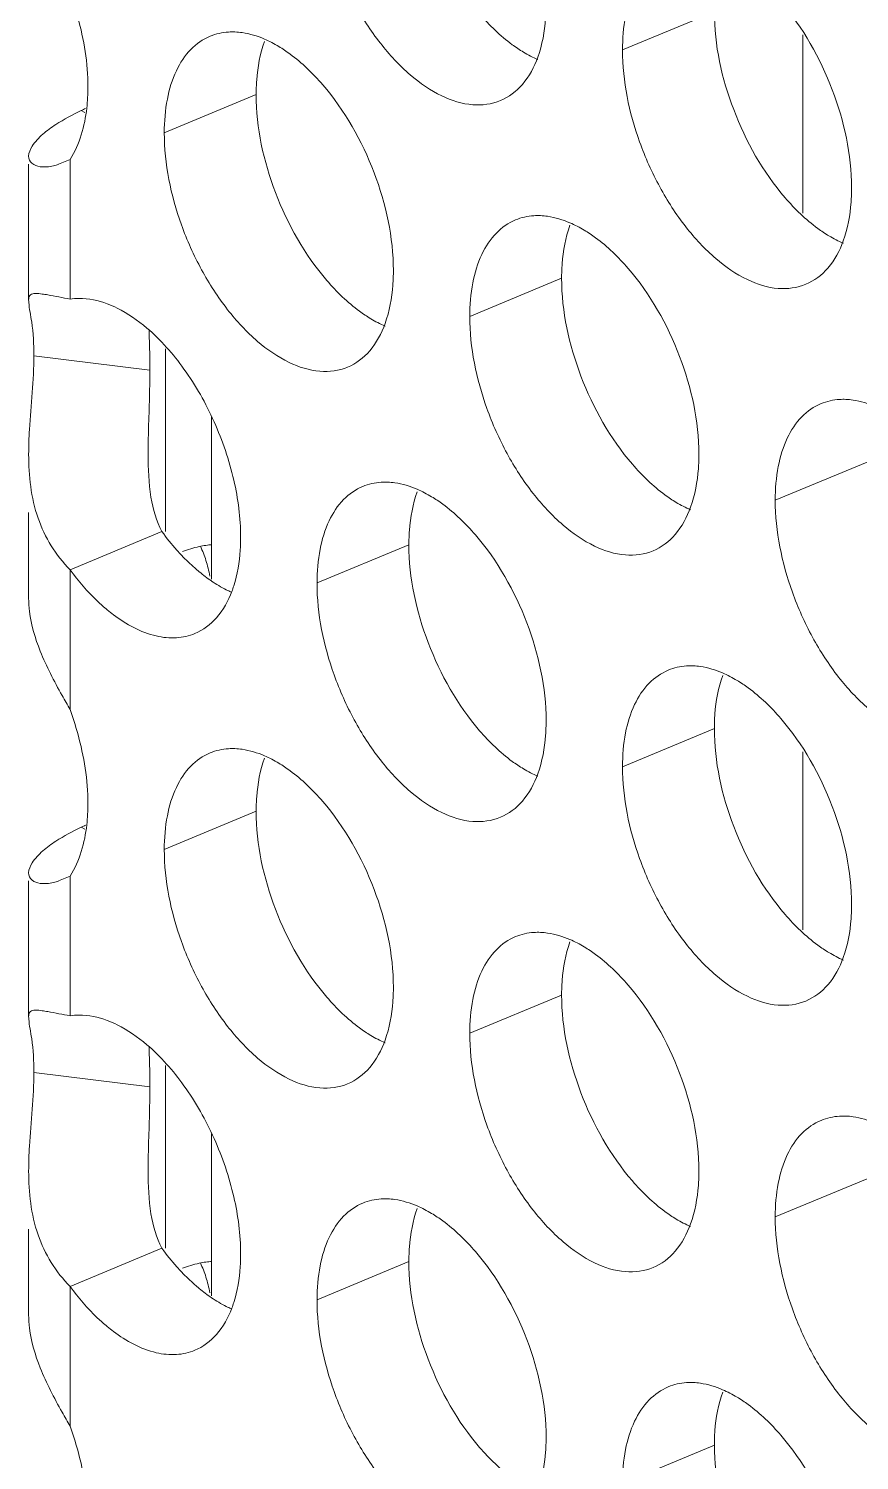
# Model space of a CAD drawing. Header units: millimetres. Extents: x 0 to 2524, y 0 to 1785.
# Drawn here: x 1789.22 to 1794.78, y 823.86 to 833.45 of the extents above; entities that cross this region are included whole.
import ezdxf

# ---------------------------------------------------------------- set-up
doc = ezdxf.new("R2010")
doc.units = ezdxf.units.MM
doc.header["$LTSCALE"] = 0.1
doc.layers.add('标注', color=251, linetype='Continuous', lineweight=9)

msp = doc.modelspace()

# ---------------------------------------------------------------- linework, layer by layer
at = {"layer": '标注'}
for p, q in [((1793.8132, 833.565), (1793.198, 833.3093)), ((1794.4059, 833.4098), (1794.4059, 832.2163)), ((1790.7447, 833.0106), (1790.1295, 832.7549)), ((1789.5986, 832.8908), (1789.5727, 832.9037)), ((1789.2212, 831.6346), (1789.2212, 832.5454)), ((1789.4984, 832.577), (1789.4205, 832.5454)), ((1789.4984, 832.577), (1789.4984, 831.6407)), ((1792.7904, 831.7802), (1792.1752, 831.5245)), ((1790.0329, 831.166), (1789.2563, 831.2621)), ((1790.1384, 831.3084), (1790.1384, 830.0838)), ((1790.4461, 829.766), (1790.4461, 830.8494)), ((1794.8361, 830.5498), (1794.2209, 830.2941)), ((1789.2212, 829.6377), (1789.2212, 830.2117)), ((1790.1136, 830.0838), (1789.4984, 829.8281)), ((1791.7675, 829.9954), (1791.1524, 829.7397)), ((1789.4984, 829.8281), (1789.4984, 828.8918)), ((1793.8132, 828.765), (1793.198, 828.5093)), ((1794.4059, 828.6098), (1794.4059, 827.4163)), ((1790.7447, 828.2106), (1790.1295, 827.9549)), ((1789.5986, 828.0908), (1789.5727, 828.1037)), ((1789.2212, 826.8346), (1789.2212, 827.7454)), ((1789.4984, 827.777), (1789.4205, 827.7454)), ((1789.4984, 827.777), (1789.4984, 826.8407)), ((1792.7904, 826.9802), (1792.1752, 826.7245)), ((1790.1384, 826.5084), (1790.1384, 825.2838)), ((1790.0329, 826.366), (1789.2563, 826.4621)), ((1790.4461, 824.966), (1790.4461, 826.0494)), ((1794.8361, 825.7498), (1794.2209, 825.4941)), ((1789.2212, 824.8377), (1789.2212, 825.4117)), ((1790.1136, 825.2838), (1789.4984, 825.0281)), ((1791.7675, 825.1954), (1791.1524, 824.9397)), ((1789.4984, 825.0281), (1789.4984, 824.0918)), ((1793.8132, 823.965), (1793.198, 823.7093))]:
    msp.add_line(p, q, dxfattribs=at)
for centre, radius, start, end in [((1789.1882, 833.7494), 0.929, 294.44883, 296.47049), ((1791.472, 831.0795), 1.6842, 216.24369, 221.66519), ((1791.3609, 830.9824), 1.5367, 221.71232, 223.51512), ((1790.5007, 829.344), 0.6543, 98.11425, 102.08395), ((1790.4936, 829.3923), 0.6055, 94.3287, 98.10278), ((1791.0543, 830.648), 1.0824, 230.33246, 235.77961), ((1789.8727, 829.9504), 0.758, 339.34278, 342.32676), ((1790.4674, 830.4282), 1.1282, 230.38894, 233.03812), ((1789.1882, 828.9494), 0.929, 294.44883, 296.47049), ((1791.472, 826.2795), 1.6842, 216.24369, 221.66519), ((1791.3609, 826.1824), 1.5367, 221.71232, 223.51512), ((1790.5007, 824.544), 0.6543, 98.11425, 102.08395), ((1790.4936, 824.5923), 0.6055, 94.3287, 98.10278), ((1791.0543, 825.848), 1.0824, 230.33246, 235.77961), ((1789.8727, 825.1504), 0.758, 339.34278, 342.32676), ((1790.4674, 825.6282), 1.1282, 230.38894, 233.03812)]:
    msp.add_arc(centre, radius, start, end, dxfattribs=at)
for points, knots in [([(1792.38, 832.9703), (1792.3224, 832.9464), (1792.1835, 832.9284), (1791.9711, 832.9973), (1791.761, 833.1436), (1791.564, 833.3567), (1791.3928, 833.6218), (1791.2193, 834.0108), (1791.1524, 834.331), (1791.1524, 834.5397)], [0, 0, 0, 0, 0.08419, 0.180629, 0.294901, 0.426206, 0.569756, 0.71848, 1, 1, 1, 1]), ([(1793.198, 833.3093), (1793.198, 833.3849), (1793.2095, 833.5275), (1793.267, 833.7206), (1793.3641, 833.871), (1793.4566, 833.936), (1793.5046, 833.9559)], [0, 0, 0, 0, 0.300633, 0.564844, 0.793499, 1, 1, 1, 1]), ([(1789.4984, 833.6918), (1789.5177, 833.6391), (1789.5833, 833.4354), (1789.6181, 833.2205), (1789.6181, 833.0624)], [0, 0, 0, 0, 0.26181, 1, 1, 1, 1]), ([(1792.6866, 833.6169), (1792.6866, 833.5846), (1792.6824, 833.4646), (1792.6608, 833.3443), (1792.631, 833.2617)], [0, 0, 0, 0, 0.269025, 1, 1, 1, 1]), ([(1794.2868, 832.3201), (1794.1384, 832.4926), (1793.9129, 832.8926), (1793.8132, 833.3424), (1793.8132, 833.565)], [0, 0, 0, 0, 0.505546, 1, 1, 1, 1]), ([(1794.2587, 833.6315), (1794.4071, 833.4589), (1794.6326, 833.0589), (1794.7323, 832.6091), (1794.7323, 832.3865)], [0, 0, 0, 0, 0.505546, 1, 1, 1, 1]), ([(1792.5347, 833.2948), (1792.5088, 833.3103), (1792.4008, 833.383), (1792.3063, 833.4747), (1792.2411, 833.5504)], [0, 0, 0, 0, 0.231736, 1, 1, 1, 1]), ([(1790.1295, 832.7549), (1790.1295, 832.8305), (1790.141, 832.973), (1790.1985, 833.1661), (1790.2956, 833.3165), (1790.3881, 833.3816), (1790.4361, 833.4015)], [0, 0, 0, 0, 0.300633, 0.564844, 0.793499, 1, 1, 1, 1]), ([(1790.4361, 833.4015), (1790.475, 833.4176), (1790.5317, 833.4302), (1790.5885, 833.4307), (1790.6031, 833.4302)], [0, 0, 0, 0, 0.741995, 1, 1, 1, 1]), ([(1790.6031, 833.4302), (1790.6191, 833.4295), (1790.6867, 833.4231), (1790.7525, 833.4029), (1790.8, 833.3825)], [0, 0, 0, 0, 0.236225, 1, 1, 1, 1]), ([(1790.7447, 833.0106), (1790.7447, 833.0429), (1790.749, 833.1629), (1790.7705, 833.2831), (1790.8004, 833.3657)], [0, 0, 0, 0, 0.269025, 1, 1, 1, 1]), ([(1790.8967, 833.3327), (1790.9225, 833.3172), (1791.0305, 833.2444), (1791.1251, 833.1528), (1791.1902, 833.077)], [0, 0, 0, 0, 0.231736, 1, 1, 1, 1]), ([(1794.4257, 831.7399), (1794.3681, 831.716), (1794.2292, 831.698), (1794.0168, 831.7669), (1793.8067, 831.9133), (1793.6097, 832.1263), (1793.4385, 832.3914), (1793.265, 832.7804), (1793.198, 833.1006), (1793.198, 833.3093)], [0, 0, 0, 0, 0.08419, 0.180629, 0.294901, 0.426206, 0.569756, 0.71848, 1, 1, 1, 1]), ([(1792.631, 833.2617), (1792.6072, 833.196), (1792.5451, 833.0769), (1792.4366, 832.9937), (1792.38, 832.9703)], [0, 0, 0, 0, 0.533077, 1, 1, 1, 1]), ([(1789.6181, 833.0624), (1789.6181, 833.0151), (1789.6097, 832.8481), (1789.5643, 832.6779), (1789.4984, 832.577)], [0, 0, 0, 0, 0.282087, 1, 1, 1, 1]), ([(1791.2183, 831.7656), (1791.0699, 831.9382), (1790.8444, 832.3382), (1790.7447, 832.7879), (1790.7447, 833.0106)], [0, 0, 0, 0, 0.505546, 1, 1, 1, 1]), ([(1791.1902, 833.077), (1791.3386, 832.9044), (1791.5641, 832.5044), (1791.6638, 832.0547), (1791.6638, 831.8321)], [0, 0, 0, 0, 0.505546, 1, 1, 1, 1]), ([(1789.3592, 832.7792), (1789.3738, 832.79), (1789.4417, 832.8369), (1789.5146, 832.8761), (1789.5727, 832.9037)], [0, 0, 0, 0, 0.220086, 1, 1, 1, 1]), ([(1789.2213, 832.5983), (1789.2215, 832.6217), (1789.2472, 832.6791), (1789.289, 832.7212), (1789.316, 832.7447)], [0, 0, 0, 0, 0.395219, 1, 1, 1, 1]), ([(1791.3572, 831.1855), (1791.2996, 831.1615), (1791.1607, 831.1436), (1790.9483, 831.2125), (1790.7382, 831.3588), (1790.5412, 831.5719), (1790.37, 831.837), (1790.1965, 832.226), (1790.1295, 832.5462), (1790.1295, 832.7549)], [0, 0, 0, 0, 0.08419, 0.180629, 0.294901, 0.426206, 0.569756, 0.71848, 1, 1, 1, 1]), ([(1789.2991, 832.5277), (1789.2789, 832.5305), (1789.2395, 832.5415), (1789.2212, 832.5809), (1789.2213, 832.5983)], [0, 0, 0, 0, 0.539356, 1, 1, 1, 1]), ([(1789.4213, 832.5428), (1789.4104, 832.5392), (1789.3708, 832.5281), (1789.3286, 832.5235), (1789.2991, 832.5277)], [0, 0, 0, 0, 0.278012, 1, 1, 1, 1]), ([(1794.5803, 832.0644), (1794.5545, 832.0799), (1794.4465, 832.1526), (1794.3519, 832.2443), (1794.2868, 832.3201)], [0, 0, 0, 0, 0.231736, 1, 1, 1, 1]), ([(1794.7323, 832.3865), (1794.7323, 832.3542), (1794.728, 832.2342), (1794.7065, 832.114), (1794.6766, 832.0314)], [0, 0, 0, 0, 0.269025, 1, 1, 1, 1]), ([(1792.1752, 831.5245), (1792.1752, 831.6001), (1792.1867, 831.7427), (1792.2441, 831.9358), (1792.3413, 832.0862), (1792.4338, 832.1512), (1792.4818, 832.1711)], [0, 0, 0, 0, 0.300633, 0.564844, 0.793499, 1, 1, 1, 1]), ([(1792.4818, 832.1711), (1792.5207, 832.1872), (1792.5774, 832.1999), (1792.6341, 832.2004), (1792.6488, 832.1998)], [0, 0, 0, 0, 0.741995, 1, 1, 1, 1]), ([(1792.6488, 832.1998), (1792.6648, 832.1991), (1792.7323, 832.1927), (1792.7982, 832.1725), (1792.8457, 832.1521)], [0, 0, 0, 0, 0.236225, 1, 1, 1, 1]), ([(1792.7904, 831.7802), (1792.7904, 831.8125), (1792.7947, 831.9325), (1792.8162, 832.0528), (1792.846, 832.1353)], [0, 0, 0, 0, 0.269025, 1, 1, 1, 1]), ([(1792.9423, 832.1023), (1792.9682, 832.0868), (1793.0762, 832.0141), (1793.1707, 831.9224), (1793.2359, 831.8467)], [0, 0, 0, 0, 0.231736, 1, 1, 1, 1]), ([(1794.6766, 832.0314), (1794.6529, 831.9657), (1794.5908, 831.8466), (1794.4822, 831.7634), (1794.4257, 831.7399)], [0, 0, 0, 0, 0.533077, 1, 1, 1, 1]), ([(1793.2359, 831.8467), (1793.3843, 831.6741), (1793.6098, 831.2741), (1793.7095, 830.8243), (1793.7095, 830.6017)], [0, 0, 0, 0, 0.505546, 1, 1, 1, 1]), ([(1791.5118, 831.5099), (1791.486, 831.5255), (1791.378, 831.5982), (1791.2834, 831.6898), (1791.2183, 831.7656)], [0, 0, 0, 0, 0.231736, 1, 1, 1, 1]), ([(1791.6638, 831.8321), (1791.6638, 831.7998), (1791.6595, 831.6798), (1791.638, 831.5595), (1791.6081, 831.4769)], [0, 0, 0, 0, 0.269025, 1, 1, 1, 1]), ([(1793.2639, 830.5352), (1793.1155, 830.7078), (1792.8901, 831.1078), (1792.7904, 831.5576), (1792.7904, 831.7802)], [0, 0, 0, 0, 0.505546, 1, 1, 1, 1]), ([(1789.2213, 831.6345), (1789.2213, 831.6453), (1789.2236, 831.669), (1789.2463, 831.6768), (1789.2561, 831.678)], [0, 0, 0, 0, 0.522014, 1, 1, 1, 1]), ([(1789.2561, 831.678), (1789.2598, 831.6784), (1789.2786, 831.6794), (1789.2973, 831.6771), (1789.312, 831.6751)], [0, 0, 0, 0, 0.202313, 1, 1, 1, 1]), ([(1789.312, 831.6751), (1789.3244, 831.6733), (1789.3867, 831.6629), (1789.4486, 831.65), (1789.4984, 831.6407)], [0, 0, 0, 0, 0.19728, 1, 1, 1, 1]), ([(1789.4984, 831.6407), (1789.518, 831.6438), (1789.6024, 831.6506), (1789.6876, 831.6322), (1789.7481, 831.6094)], [0, 0, 0, 0, 0.23435, 1, 1, 1, 1]), ([(1789.2563, 831.2621), (1789.2563, 831.3376), (1789.2508, 831.4577), (1789.2257, 831.575), (1789.222, 831.6189)], [0, 0, 0, 0, 0.631705, 1, 1, 1, 1]), ([(1789.7481, 831.6094), (1789.7706, 831.601), (1789.8657, 831.5591), (1789.9519, 831.4989), (1790.0126, 831.4472)], [0, 0, 0, 0, 0.231395, 1, 1, 1, 1]), ([(1791.6081, 831.4769), (1791.5844, 831.4112), (1791.5223, 831.2921), (1791.4137, 831.2089), (1791.3572, 831.1855)], [0, 0, 0, 0, 0.533077, 1, 1, 1, 1]), ([(1793.4029, 829.9551), (1793.3452, 829.9312), (1793.2064, 829.9132), (1792.994, 829.9821), (1792.7838, 830.1284), (1792.5868, 830.3415), (1792.4157, 830.6066), (1792.2422, 830.9956), (1792.1752, 831.3158), (1792.1752, 831.5245)], [0, 0, 0, 0, 0.08419, 0.180629, 0.294901, 0.426206, 0.569756, 0.71848, 1, 1, 1, 1]), ([(1790.0126, 831.4472), (1790.1066, 831.3673), (1790.2795, 831.1701), (1790.4756, 830.8228), (1790.6057, 830.441), (1790.6409, 830.1752), (1790.6409, 830.0473)], [0, 0, 0, 0, 0.235194, 0.49405, 0.756072, 1, 1, 1, 1]), ([(1790.0329, 831.166), (1790.0329, 831.189), (1790.0324, 831.2775), (1790.0298, 831.366), (1790.0273, 831.4314)], [0, 0, 0, 0, 0.260225, 1, 1, 1, 1]), ([(1789.2213, 830.6014), (1789.2213, 830.6568), (1789.2299, 830.8773), (1789.2563, 831.097), (1789.2563, 831.2621)], [0, 0, 0, 0, 0.251377, 1, 1, 1, 1]), ([(1790.0212, 830.6013), (1790.0212, 830.6504), (1790.025, 830.8387), (1790.0329, 831.0269), (1790.0329, 831.166)], [0, 0, 0, 0, 0.261174, 1, 1, 1, 1]), ([(1794.2209, 830.2941), (1794.2209, 830.3697), (1794.2323, 830.5123), (1794.2898, 830.7054), (1794.3869, 830.8558), (1794.4795, 830.9208), (1794.5274, 830.9407)], [0, 0, 0, 0, 0.300633, 0.564844, 0.793499, 1, 1, 1, 1]), ([(1794.5274, 830.9407), (1794.5663, 830.9569), (1794.6231, 830.9695), (1794.6798, 830.97), (1794.6944, 830.9694)], [0, 0, 0, 0, 0.741995, 1, 1, 1, 1]), ([(1794.6944, 830.9694), (1794.7104, 830.9688), (1794.778, 830.9624), (1794.8438, 830.9421), (1794.8914, 830.9217)], [0, 0, 0, 0, 0.236225, 1, 1, 1, 1]), ([(1789.4984, 829.8281), (1789.4032, 829.9249), (1789.2506, 830.1731), (1789.2214, 830.4575), (1789.2213, 830.6014)], [0, 0, 0, 0, 0.485599, 1, 1, 1, 1]), ([(1793.7095, 830.6017), (1793.7095, 830.5694), (1793.7052, 830.4494), (1793.6837, 830.3291), (1793.6538, 830.2466)], [0, 0, 0, 0, 0.269025, 1, 1, 1, 1]), ([(1793.5575, 830.2796), (1793.5317, 830.2951), (1793.4236, 830.3678), (1793.3291, 830.4595), (1793.2639, 830.5352)], [0, 0, 0, 0, 0.231736, 1, 1, 1, 1]), ([(1791.4589, 830.3863), (1791.4978, 830.4024), (1791.5546, 830.4151), (1791.6113, 830.4156), (1791.6259, 830.415)], [0, 0, 0, 0, 0.741995, 1, 1, 1, 1]), ([(1791.6259, 830.415), (1791.6419, 830.4143), (1791.7095, 830.4079), (1791.7753, 830.3877), (1791.8229, 830.3673)], [0, 0, 0, 0, 0.236225, 1, 1, 1, 1]), ([(1791.1524, 829.7397), (1791.1524, 829.8153), (1791.1638, 829.9578), (1791.2213, 830.151), (1791.3184, 830.3014), (1791.411, 830.3664), (1791.4589, 830.3863)], [0, 0, 0, 0, 0.300633, 0.564844, 0.793499, 1, 1, 1, 1]), ([(1791.7675, 829.9954), (1791.7675, 830.0277), (1791.7718, 830.1477), (1791.7934, 830.2679), (1791.8232, 830.3505)], [0, 0, 0, 0, 0.269025, 1, 1, 1, 1]), ([(1791.9195, 830.3175), (1791.9453, 830.302), (1792.0534, 830.2293), (1792.1479, 830.1376), (1792.2131, 830.0618)], [0, 0, 0, 0, 0.231736, 1, 1, 1, 1]), ([(1793.6538, 830.2466), (1793.63, 830.1808), (1793.5679, 830.0618), (1793.4594, 829.9785), (1793.4029, 829.9551)], [0, 0, 0, 0, 0.533077, 1, 1, 1, 1]), ([(1795.4486, 828.7247), (1795.3909, 828.7008), (1795.252, 828.6829), (1795.0397, 828.7518), (1794.8295, 828.8981), (1794.6325, 829.1111), (1794.4613, 829.3763), (1794.2878, 829.7652), (1794.2209, 830.0854), (1794.2209, 830.2941)], [0, 0, 0, 0, 0.08419, 0.180629, 0.294901, 0.426206, 0.569756, 0.71848, 1, 1, 1, 1]), ([(1790.6409, 830.0473), (1790.6409, 830.0178), (1790.6374, 829.9076), (1790.6195, 829.7973), (1790.5949, 829.7203)], [0, 0, 0, 0, 0.267106, 1, 1, 1, 1]), ([(1792.2131, 830.0618), (1792.3615, 829.8893), (1792.5869, 829.4893), (1792.6866, 829.0395), (1792.6866, 828.8169)], [0, 0, 0, 0, 0.505546, 1, 1, 1, 1]), ([(1790.3633, 829.8148), (1790.3533, 829.823), (1790.3127, 829.8578), (1790.2744, 829.895), (1790.2465, 829.9243)], [0, 0, 0, 0, 0.243044, 1, 1, 1, 1]), ([(1792.2411, 828.7504), (1792.0927, 828.923), (1791.8672, 829.323), (1791.7675, 829.7728), (1791.7675, 829.9954)], [0, 0, 0, 0, 0.505546, 1, 1, 1, 1]), ([(1789.7481, 829.5591), (1789.7257, 829.5776), (1789.6342, 829.6592), (1789.5538, 829.7528), (1789.4984, 829.8281)], [0, 0, 0, 0, 0.237008, 1, 1, 1, 1]), ([(1790.5778, 829.6787), (1790.5667, 829.6836), (1790.5209, 829.7053), (1790.4773, 829.7314), (1790.4455, 829.7529)], [0, 0, 0, 0, 0.24028, 1, 1, 1, 1]), ([(1792.38, 828.1703), (1792.3224, 828.1464), (1792.1835, 828.1284), (1791.9711, 828.1973), (1791.761, 828.3436), (1791.564, 828.5567), (1791.3928, 828.8218), (1791.2193, 829.2108), (1791.1524, 829.531), (1791.1524, 829.7397)], [0, 0, 0, 0, 0.08419, 0.180629, 0.294901, 0.426206, 0.569756, 0.71848, 1, 1, 1, 1]), ([(1789.2213, 829.6377), (1789.2213, 829.6082), (1789.2291, 829.4867), (1789.265, 829.3686), (1789.2991, 829.2832)], [0, 0, 0, 0, 0.242838, 1, 1, 1, 1]), ([(1790.5819, 829.683), (1790.5579, 829.6194), (1790.4959, 829.504), (1790.3897, 829.4236), (1790.3344, 829.4006)], [0, 0, 0, 0, 0.531803, 1, 1, 1, 1]), ([(1790.3344, 829.4006), (1790.2955, 829.3844), (1790.2082, 829.3651), (1790.0127, 829.3858), (1789.8743, 829.4626), (1789.7891, 829.5267)], [0, 0, 0, 0, 0.217094, 0.450255, 1, 1, 1, 1]), ([(1789.2991, 829.2832), (1789.34, 829.1807), (1789.4084, 829.0505), (1789.4807, 828.9232), (1789.4984, 828.8918)], [0, 0, 0, 0, 0.753574, 1, 1, 1, 1]), ([(1793.198, 828.5093), (1793.198, 828.5849), (1793.2095, 828.7275), (1793.267, 828.9206), (1793.3641, 829.071), (1793.4566, 829.136), (1793.5046, 829.1559)], [0, 0, 0, 0, 0.300633, 0.564844, 0.793499, 1, 1, 1, 1]), ([(1793.5046, 829.1559), (1793.5435, 829.172), (1793.6002, 829.1847), (1793.657, 829.1852), (1793.6716, 829.1846)], [0, 0, 0, 0, 0.741995, 1, 1, 1, 1]), ([(1793.6716, 829.1846), (1793.6876, 829.184), (1793.7552, 829.1776), (1793.821, 829.1573), (1793.8686, 829.1369)], [0, 0, 0, 0, 0.236225, 1, 1, 1, 1]), ([(1793.8132, 828.765), (1793.8132, 828.7973), (1793.8175, 828.9173), (1793.839, 829.0376), (1793.8689, 829.1202)], [0, 0, 0, 0, 0.269025, 1, 1, 1, 1]), ([(1793.9652, 829.0871), (1793.991, 829.0716), (1794.099, 828.9989), (1794.1936, 828.9072), (1794.2587, 828.8315)], [0, 0, 0, 0, 0.231736, 1, 1, 1, 1]), ([(1789.4984, 828.8918), (1789.5177, 828.8391), (1789.5833, 828.6354), (1789.6181, 828.4205), (1789.6181, 828.2624)], [0, 0, 0, 0, 0.26181, 1, 1, 1, 1]), ([(1792.6866, 828.8169), (1792.6866, 828.7846), (1792.6824, 828.6646), (1792.6608, 828.5443), (1792.631, 828.4617)], [0, 0, 0, 0, 0.269025, 1, 1, 1, 1]), ([(1794.2587, 828.8315), (1794.4071, 828.6589), (1794.6326, 828.2589), (1794.7323, 827.8091), (1794.7323, 827.5865)], [0, 0, 0, 0, 0.505546, 1, 1, 1, 1]), ([(1792.5347, 828.4948), (1792.5088, 828.5103), (1792.4008, 828.583), (1792.3063, 828.6747), (1792.2411, 828.7504)], [0, 0, 0, 0, 0.231736, 1, 1, 1, 1]), ([(1794.2868, 827.5201), (1794.1384, 827.6926), (1793.9129, 828.0926), (1793.8132, 828.5424), (1793.8132, 828.765)], [0, 0, 0, 0, 0.505546, 1, 1, 1, 1]), ([(1790.1295, 827.9549), (1790.1295, 828.0305), (1790.141, 828.173), (1790.1985, 828.3661), (1790.2956, 828.5165), (1790.3881, 828.5816), (1790.4361, 828.6015)], [0, 0, 0, 0, 0.300633, 0.564844, 0.793499, 1, 1, 1, 1]), ([(1790.4361, 828.6015), (1790.475, 828.6176), (1790.5317, 828.6302), (1790.5885, 828.6307), (1790.6031, 828.6302)], [0, 0, 0, 0, 0.741995, 1, 1, 1, 1]), ([(1790.6031, 828.6302), (1790.6191, 828.6295), (1790.6867, 828.6231), (1790.7525, 828.6029), (1790.8, 828.5825)], [0, 0, 0, 0, 0.236225, 1, 1, 1, 1]), ([(1790.7447, 828.2106), (1790.7447, 828.2429), (1790.749, 828.3629), (1790.7705, 828.4831), (1790.8004, 828.5657)], [0, 0, 0, 0, 0.269025, 1, 1, 1, 1]), ([(1790.8967, 828.5327), (1790.9225, 828.5172), (1791.0305, 828.4444), (1791.1251, 828.3528), (1791.1902, 828.277)], [0, 0, 0, 0, 0.231736, 1, 1, 1, 1]), ([(1794.4257, 826.9399), (1794.3681, 826.916), (1794.2292, 826.898), (1794.0168, 826.9669), (1793.8067, 827.1133), (1793.6097, 827.3263), (1793.4385, 827.5914), (1793.265, 827.9804), (1793.198, 828.3006), (1793.198, 828.5093)], [0, 0, 0, 0, 0.08419, 0.180629, 0.294901, 0.426206, 0.569756, 0.71848, 1, 1, 1, 1]), ([(1792.631, 828.4617), (1792.6072, 828.396), (1792.5451, 828.2769), (1792.4366, 828.1937), (1792.38, 828.1703)], [0, 0, 0, 0, 0.533077, 1, 1, 1, 1]), ([(1789.6181, 828.2624), (1789.6181, 828.2151), (1789.6097, 828.0481), (1789.5643, 827.8779), (1789.4984, 827.777)], [0, 0, 0, 0, 0.282087, 1, 1, 1, 1]), ([(1791.2183, 826.9656), (1791.0699, 827.1382), (1790.8444, 827.5382), (1790.7447, 827.9879), (1790.7447, 828.2106)], [0, 0, 0, 0, 0.505546, 1, 1, 1, 1]), ([(1791.1902, 828.277), (1791.3386, 828.1044), (1791.5641, 827.7044), (1791.6638, 827.2547), (1791.6638, 827.0321)], [0, 0, 0, 0, 0.505546, 1, 1, 1, 1]), ([(1789.3592, 827.9792), (1789.3738, 827.99), (1789.4417, 828.0369), (1789.5146, 828.0761), (1789.5727, 828.1037)], [0, 0, 0, 0, 0.220086, 1, 1, 1, 1]), ([(1789.2213, 827.7983), (1789.2215, 827.8217), (1789.2472, 827.8791), (1789.289, 827.9212), (1789.316, 827.9447)], [0, 0, 0, 0, 0.395219, 1, 1, 1, 1]), ([(1791.3572, 826.3855), (1791.2996, 826.3615), (1791.1607, 826.3436), (1790.9483, 826.4125), (1790.7382, 826.5588), (1790.5412, 826.7719), (1790.37, 827.037), (1790.1965, 827.426), (1790.1295, 827.7462), (1790.1295, 827.9549)], [0, 0, 0, 0, 0.08419, 0.180629, 0.294901, 0.426206, 0.569756, 0.71848, 1, 1, 1, 1]), ([(1789.2991, 827.7277), (1789.2789, 827.7305), (1789.2395, 827.7415), (1789.2212, 827.7809), (1789.2213, 827.7983)], [0, 0, 0, 0, 0.539356, 1, 1, 1, 1]), ([(1789.4213, 827.7428), (1789.4104, 827.7392), (1789.3708, 827.7281), (1789.3286, 827.7235), (1789.2991, 827.7277)], [0, 0, 0, 0, 0.278012, 1, 1, 1, 1]), ([(1794.7323, 827.5865), (1794.7323, 827.5542), (1794.728, 827.4342), (1794.7065, 827.314), (1794.6766, 827.2314)], [0, 0, 0, 0, 0.269025, 1, 1, 1, 1]), ([(1794.5803, 827.2644), (1794.5545, 827.2799), (1794.4465, 827.3526), (1794.3519, 827.4443), (1794.2868, 827.5201)], [0, 0, 0, 0, 0.231736, 1, 1, 1, 1]), ([(1792.1752, 826.7245), (1792.1752, 826.8001), (1792.1867, 826.9427), (1792.2441, 827.1358), (1792.3413, 827.2862), (1792.4338, 827.3512), (1792.4818, 827.3711)], [0, 0, 0, 0, 0.300633, 0.564844, 0.793499, 1, 1, 1, 1]), ([(1792.4818, 827.3711), (1792.5207, 827.3872), (1792.5774, 827.3999), (1792.6341, 827.4004), (1792.6488, 827.3998)], [0, 0, 0, 0, 0.741995, 1, 1, 1, 1]), ([(1792.6488, 827.3998), (1792.6648, 827.3991), (1792.7323, 827.3927), (1792.7982, 827.3725), (1792.8457, 827.3521)], [0, 0, 0, 0, 0.236225, 1, 1, 1, 1]), ([(1792.7904, 826.9802), (1792.7904, 827.0125), (1792.7947, 827.1325), (1792.8162, 827.2528), (1792.846, 827.3353)], [0, 0, 0, 0, 0.269025, 1, 1, 1, 1]), ([(1792.9423, 827.3023), (1792.9682, 827.2868), (1793.0762, 827.2141), (1793.1707, 827.1224), (1793.2359, 827.0467)], [0, 0, 0, 0, 0.231736, 1, 1, 1, 1]), ([(1794.6766, 827.2314), (1794.6529, 827.1657), (1794.5908, 827.0466), (1794.4822, 826.9634), (1794.4257, 826.9399)], [0, 0, 0, 0, 0.533077, 1, 1, 1, 1]), ([(1793.2359, 827.0467), (1793.3843, 826.8741), (1793.6098, 826.4741), (1793.7095, 826.0243), (1793.7095, 825.8017)], [0, 0, 0, 0, 0.505546, 1, 1, 1, 1]), ([(1791.5118, 826.7099), (1791.486, 826.7255), (1791.378, 826.7982), (1791.2834, 826.8898), (1791.2183, 826.9656)], [0, 0, 0, 0, 0.231736, 1, 1, 1, 1]), ([(1791.6638, 827.0321), (1791.6638, 826.9998), (1791.6595, 826.8798), (1791.638, 826.7595), (1791.6081, 826.6769)], [0, 0, 0, 0, 0.269025, 1, 1, 1, 1]), ([(1793.2639, 825.7352), (1793.1155, 825.9078), (1792.8901, 826.3078), (1792.7904, 826.7576), (1792.7904, 826.9802)], [0, 0, 0, 0, 0.505546, 1, 1, 1, 1]), ([(1789.2213, 826.8345), (1789.2213, 826.8453), (1789.2236, 826.869), (1789.2463, 826.8768), (1789.2561, 826.878)], [0, 0, 0, 0, 0.522014, 1, 1, 1, 1]), ([(1789.2561, 826.878), (1789.2598, 826.8784), (1789.2786, 826.8794), (1789.2973, 826.8771), (1789.312, 826.8751)], [0, 0, 0, 0, 0.202313, 1, 1, 1, 1]), ([(1789.312, 826.8751), (1789.3244, 826.8733), (1789.3867, 826.8629), (1789.4486, 826.85), (1789.4984, 826.8407)], [0, 0, 0, 0, 0.19728, 1, 1, 1, 1]), ([(1789.2563, 826.4621), (1789.2563, 826.5376), (1789.2508, 826.6577), (1789.2257, 826.775), (1789.222, 826.8189)], [0, 0, 0, 0, 0.631705, 1, 1, 1, 1]), ([(1789.4984, 826.8407), (1789.518, 826.8438), (1789.6024, 826.8506), (1789.6876, 826.8322), (1789.7481, 826.8094)], [0, 0, 0, 0, 0.23435, 1, 1, 1, 1]), ([(1789.7481, 826.8094), (1789.7706, 826.801), (1789.8657, 826.7591), (1789.9519, 826.6989), (1790.0126, 826.6472)], [0, 0, 0, 0, 0.231395, 1, 1, 1, 1]), ([(1791.6081, 826.6769), (1791.5844, 826.6112), (1791.5223, 826.4921), (1791.4137, 826.4089), (1791.3572, 826.3855)], [0, 0, 0, 0, 0.533077, 1, 1, 1, 1]), ([(1793.4029, 825.1551), (1793.3452, 825.1312), (1793.2064, 825.1132), (1792.994, 825.1821), (1792.7838, 825.3284), (1792.5868, 825.5415), (1792.4157, 825.8066), (1792.2422, 826.1956), (1792.1752, 826.5158), (1792.1752, 826.7245)], [0, 0, 0, 0, 0.08419, 0.180629, 0.294901, 0.426206, 0.569756, 0.71848, 1, 1, 1, 1]), ([(1790.0126, 826.6472), (1790.1066, 826.5673), (1790.2795, 826.3701), (1790.4756, 826.0228), (1790.6057, 825.641), (1790.6409, 825.3752), (1790.6409, 825.2473)], [0, 0, 0, 0, 0.235194, 0.49405, 0.756072, 1, 1, 1, 1]), ([(1790.0329, 826.366), (1790.0329, 826.389), (1790.0324, 826.4775), (1790.0298, 826.566), (1790.0273, 826.6314)], [0, 0, 0, 0, 0.260225, 1, 1, 1, 1]), ([(1789.2213, 825.8014), (1789.2213, 825.8568), (1789.2299, 826.0773), (1789.2563, 826.297), (1789.2563, 826.4621)], [0, 0, 0, 0, 0.251377, 1, 1, 1, 1]), ([(1790.0212, 825.8013), (1790.0212, 825.8504), (1790.025, 826.0387), (1790.0329, 826.2269), (1790.0329, 826.366)], [0, 0, 0, 0, 0.261174, 1, 1, 1, 1]), ([(1794.2209, 825.4941), (1794.2209, 825.5697), (1794.2323, 825.7123), (1794.2898, 825.9054), (1794.3869, 826.0558), (1794.4795, 826.1208), (1794.5274, 826.1407)], [0, 0, 0, 0, 0.300633, 0.564844, 0.793499, 1, 1, 1, 1]), ([(1794.5274, 826.1407), (1794.5663, 826.1569), (1794.6231, 826.1695), (1794.6798, 826.17), (1794.6944, 826.1694)], [0, 0, 0, 0, 0.741995, 1, 1, 1, 1]), ([(1794.6944, 826.1694), (1794.7104, 826.1688), (1794.778, 826.1624), (1794.8438, 826.1421), (1794.8914, 826.1217)], [0, 0, 0, 0, 0.236225, 1, 1, 1, 1]), ([(1789.4984, 825.0281), (1789.4032, 825.1249), (1789.2506, 825.3731), (1789.2214, 825.6575), (1789.2213, 825.8014)], [0, 0, 0, 0, 0.485599, 1, 1, 1, 1]), ([(1793.7095, 825.8017), (1793.7095, 825.7694), (1793.7052, 825.6494), (1793.6837, 825.5291), (1793.6538, 825.4466)], [0, 0, 0, 0, 0.269025, 1, 1, 1, 1]), ([(1793.5575, 825.4796), (1793.5317, 825.4951), (1793.4236, 825.5678), (1793.3291, 825.6595), (1793.2639, 825.7352)], [0, 0, 0, 0, 0.231736, 1, 1, 1, 1]), ([(1791.4589, 825.5863), (1791.4978, 825.6024), (1791.5546, 825.6151), (1791.6113, 825.6156), (1791.6259, 825.615)], [0, 0, 0, 0, 0.741995, 1, 1, 1, 1]), ([(1791.6259, 825.615), (1791.6419, 825.6143), (1791.7095, 825.6079), (1791.7753, 825.5877), (1791.8229, 825.5673)], [0, 0, 0, 0, 0.236225, 1, 1, 1, 1]), ([(1791.1524, 824.9397), (1791.1524, 825.0153), (1791.1638, 825.1578), (1791.2213, 825.351), (1791.3184, 825.5014), (1791.411, 825.5664), (1791.4589, 825.5863)], [0, 0, 0, 0, 0.300633, 0.564844, 0.793499, 1, 1, 1, 1]), ([(1791.7675, 825.1954), (1791.7675, 825.2277), (1791.7718, 825.3477), (1791.7934, 825.4679), (1791.8232, 825.5505)], [0, 0, 0, 0, 0.269025, 1, 1, 1, 1]), ([(1791.9195, 825.5175), (1791.9453, 825.502), (1792.0534, 825.4293), (1792.1479, 825.3376), (1792.2131, 825.2618)], [0, 0, 0, 0, 0.231736, 1, 1, 1, 1]), ([(1793.6538, 825.4466), (1793.63, 825.3808), (1793.5679, 825.2618), (1793.4594, 825.1785), (1793.4029, 825.1551)], [0, 0, 0, 0, 0.533077, 1, 1, 1, 1]), ([(1795.4486, 823.9247), (1795.3909, 823.9008), (1795.252, 823.8829), (1795.0397, 823.9518), (1794.8295, 824.0981), (1794.6325, 824.3111), (1794.4613, 824.5763), (1794.2878, 824.9652), (1794.2209, 825.2854), (1794.2209, 825.4941)], [0, 0, 0, 0, 0.08419, 0.180629, 0.294901, 0.426206, 0.569756, 0.71848, 1, 1, 1, 1]), ([(1790.6409, 825.2473), (1790.6409, 825.2178), (1790.6374, 825.1076), (1790.6195, 824.9973), (1790.5949, 824.9203)], [0, 0, 0, 0, 0.267106, 1, 1, 1, 1]), ([(1792.2131, 825.2618), (1792.3615, 825.0893), (1792.5869, 824.6893), (1792.6866, 824.2395), (1792.6866, 824.0169)], [0, 0, 0, 0, 0.505546, 1, 1, 1, 1]), ([(1792.2411, 823.9504), (1792.0927, 824.123), (1791.8672, 824.523), (1791.7675, 824.9728), (1791.7675, 825.1954)], [0, 0, 0, 0, 0.505546, 1, 1, 1, 1]), ([(1790.3633, 825.0148), (1790.3533, 825.023), (1790.3127, 825.0578), (1790.2744, 825.095), (1790.2465, 825.1243)], [0, 0, 0, 0, 0.243044, 1, 1, 1, 1]), ([(1789.7481, 824.7591), (1789.7257, 824.7776), (1789.6342, 824.8592), (1789.5538, 824.9528), (1789.4984, 825.0281)], [0, 0, 0, 0, 0.237008, 1, 1, 1, 1]), ([(1790.5778, 824.8787), (1790.5667, 824.8836), (1790.5209, 824.9053), (1790.4773, 824.9314), (1790.4455, 824.9529)], [0, 0, 0, 0, 0.24028, 1, 1, 1, 1]), ([(1792.38, 823.3703), (1792.3224, 823.3464), (1792.1835, 823.3284), (1791.9711, 823.3973), (1791.761, 823.5436), (1791.564, 823.7567), (1791.3928, 824.0218), (1791.2193, 824.4108), (1791.1524, 824.731), (1791.1524, 824.9397)], [0, 0, 0, 0, 0.08419, 0.180629, 0.294901, 0.426206, 0.569756, 0.71848, 1, 1, 1, 1]), ([(1789.2213, 824.8377), (1789.2213, 824.8082), (1789.2291, 824.6867), (1789.265, 824.5686), (1789.2991, 824.4832)], [0, 0, 0, 0, 0.242838, 1, 1, 1, 1]), ([(1790.5819, 824.883), (1790.5579, 824.8194), (1790.4959, 824.704), (1790.3897, 824.6236), (1790.3344, 824.6006)], [0, 0, 0, 0, 0.531803, 1, 1, 1, 1]), ([(1790.3344, 824.6006), (1790.2955, 824.5844), (1790.2082, 824.5651), (1790.0127, 824.5858), (1789.8743, 824.6626), (1789.7891, 824.7267)], [0, 0, 0, 0, 0.217094, 0.450255, 1, 1, 1, 1]), ([(1789.2991, 824.4832), (1789.34, 824.3807), (1789.4084, 824.2505), (1789.4807, 824.1232), (1789.4984, 824.0918)], [0, 0, 0, 0, 0.753574, 1, 1, 1, 1]), ([(1793.5046, 824.3559), (1793.5435, 824.372), (1793.6002, 824.3847), (1793.657, 824.3852), (1793.6716, 824.3846)], [0, 0, 0, 0, 0.741995, 1, 1, 1, 1]), ([(1793.6716, 824.3846), (1793.6876, 824.384), (1793.7552, 824.3776), (1793.821, 824.3573), (1793.8686, 824.3369)], [0, 0, 0, 0, 0.236225, 1, 1, 1, 1]), ([(1793.198, 823.7093), (1793.198, 823.7849), (1793.2095, 823.9275), (1793.267, 824.1206), (1793.3641, 824.271), (1793.4566, 824.336), (1793.5046, 824.3559)], [0, 0, 0, 0, 0.300633, 0.564844, 0.793499, 1, 1, 1, 1]), ([(1793.8132, 823.965), (1793.8132, 823.9973), (1793.8175, 824.1173), (1793.839, 824.2376), (1793.8689, 824.3202)], [0, 0, 0, 0, 0.269025, 1, 1, 1, 1]), ([(1793.9652, 824.2871), (1793.991, 824.2716), (1794.099, 824.1989), (1794.1936, 824.1072), (1794.2587, 824.0315)], [0, 0, 0, 0, 0.231736, 1, 1, 1, 1]), ([(1789.4984, 824.0918), (1789.5177, 824.0391), (1789.5833, 823.8354), (1789.6181, 823.6205), (1789.6181, 823.4624)], [0, 0, 0, 0, 0.26181, 1, 1, 1, 1]), ([(1792.6866, 824.0169), (1792.6866, 823.9846), (1792.6824, 823.8646), (1792.6608, 823.7443), (1792.631, 823.6617)], [0, 0, 0, 0, 0.269025, 1, 1, 1, 1]), ([(1794.2587, 824.0315), (1794.4071, 823.8589), (1794.6326, 823.4589), (1794.7323, 823.0091), (1794.7323, 822.7865)], [0, 0, 0, 0, 0.505546, 1, 1, 1, 1]), ([(1792.5347, 823.6948), (1792.5088, 823.7103), (1792.4008, 823.783), (1792.3063, 823.8747), (1792.2411, 823.9504)], [0, 0, 0, 0, 0.231736, 1, 1, 1, 1]), ([(1794.2868, 822.7201), (1794.1384, 822.8926), (1793.9129, 823.2926), (1793.8132, 823.7424), (1793.8132, 823.965)], [0, 0, 0, 0, 0.505546, 1, 1, 1, 1])]:
    msp.add_open_spline(points, degree=3, knots=knots, dxfattribs=at)
for points in [[(1790.8, 833.3825), (1790.8333, 833.3682), (1790.8656, 833.3514), (1790.8967, 833.3327)], [(1792.6313, 833.245), (1792.598, 833.2593), (1792.5657, 833.2761), (1792.5347, 833.2948)], [(1789.316, 832.7447), (1789.3299, 832.7568), (1789.3444, 832.7683), (1789.3592, 832.7792)], [(1792.8457, 832.1521), (1792.879, 832.1378), (1792.9113, 832.121), (1792.9423, 832.1023)], [(1794.677, 832.0146), (1794.6437, 832.0289), (1794.6114, 832.0457), (1794.5803, 832.0644)], [(1789.222, 831.6189), (1789.2216, 831.6241), (1789.2213, 831.6293), (1789.2213, 831.6345)], [(1791.6084, 831.4602), (1791.5752, 831.4744), (1791.5429, 831.4913), (1791.5118, 831.5099)], [(1790.0406, 830.3137), (1790.025, 830.4085), (1790.0213, 830.5052), (1790.0212, 830.6013)], [(1790.1136, 830.0838), (1790.0753, 830.1545), (1790.0537, 830.2344), (1790.0406, 830.3137)], [(1791.8229, 830.3673), (1791.8562, 830.353), (1791.8884, 830.3362), (1791.9195, 830.3175)], [(1793.6541, 830.2298), (1793.6208, 830.2441), (1793.5886, 830.2609), (1793.5575, 830.2796)], [(1790.3637, 829.9838), (1790.3254, 829.9756), (1790.2877, 829.9641), (1790.2511, 829.9502)], [(1790.4088, 829.8906), (1790.3985, 829.9231), (1790.3861, 829.9549), (1790.3714, 829.9856)], [(1790.4347, 829.7861), (1790.4282, 829.8214), (1790.4196, 829.8564), (1790.4088, 829.8906)], [(1793.8686, 829.1369), (1793.9018, 829.1226), (1793.9341, 829.1058), (1793.9652, 829.0871)], [(1790.8, 828.5825), (1790.8333, 828.5682), (1790.8656, 828.5514), (1790.8967, 828.5327)], [(1792.6313, 828.445), (1792.598, 828.4593), (1792.5657, 828.4761), (1792.5347, 828.4948)], [(1789.316, 827.9447), (1789.3299, 827.9568), (1789.3444, 827.9683), (1789.3592, 827.9792)], [(1792.8457, 827.3521), (1792.879, 827.3378), (1792.9113, 827.321), (1792.9423, 827.3023)], [(1794.677, 827.2146), (1794.6437, 827.2289), (1794.6114, 827.2457), (1794.5803, 827.2644)], [(1789.222, 826.8189), (1789.2216, 826.8241), (1789.2213, 826.8293), (1789.2213, 826.8345)], [(1791.6084, 826.6602), (1791.5752, 826.6744), (1791.5429, 826.6913), (1791.5118, 826.7099)], [(1790.0406, 825.5137), (1790.025, 825.6085), (1790.0213, 825.7052), (1790.0212, 825.8013)], [(1790.1136, 825.2838), (1790.0753, 825.3545), (1790.0537, 825.4344), (1790.0406, 825.5137)], [(1791.8229, 825.5673), (1791.8562, 825.553), (1791.8884, 825.5362), (1791.9195, 825.5175)], [(1793.6541, 825.4298), (1793.6208, 825.4441), (1793.5886, 825.4609), (1793.5575, 825.4796)], [(1790.3637, 825.1838), (1790.3254, 825.1756), (1790.2877, 825.1641), (1790.2511, 825.1502)], [(1790.4088, 825.0906), (1790.3985, 825.1231), (1790.3861, 825.1549), (1790.3714, 825.1856)], [(1790.4347, 824.9861), (1790.4282, 825.0214), (1790.4196, 825.0564), (1790.4088, 825.0906)], [(1793.8686, 824.3369), (1793.9018, 824.3226), (1793.9341, 824.3058), (1793.9652, 824.2871)]]:
    msp.add_open_spline(points, degree=3, dxfattribs=at)

doc.saveas('drawing.dxf')
